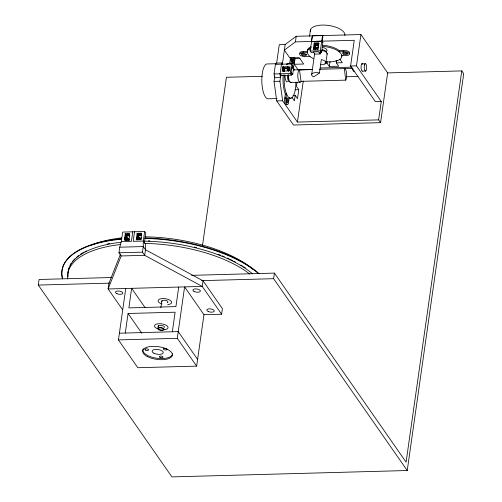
<?xml version="1.0" encoding="UTF-8"?>
<svg xmlns="http://www.w3.org/2000/svg" width="502" height="502" viewBox="0 0 502 502"><rect width="100%" height="100%" fill="white"/><g stroke="black" fill="none" stroke-linecap="round" stroke-linejoin="round"><path stroke-width="0.75" d="M307.707 49.296C306.527 52.221 307.877 55.107 310.355 56.776A17.482 7.474 8.1 0 0 313.411 58.583M307.45 51.637L303.195 51.599A4.374 1.87 8.1 0 0 299.907 53.469M387.506 72.915L461.777 70.901L463.716 73.681L407.235 470.525L171.904 476.9L38.284 285.067L39.081 279.482L111.789 277.512M122.639 309.816L108.112 288.97L121.158 255.957L118.949 252.788L119.746 247.197L121.296 241.644L122.657 232.075L144.664 231.478L145.825 233.148L144.463 242.717M127.332 240.22L128.863 240.176L129.723 233.512L125.249 233.631L124.345 240L128.813 239.881M124.822 238.143L125.318 237.961L126.648 240.075L126.178 240.088L124.822 238.143L125.293 238.13L126.648 240.075M125.387 234.17L125.883 233.988L127.213 236.103L126.742 236.116L125.387 234.17L125.858 234.158L127.213 236.103M125.105 240.238L125.908 234.578L125.249 233.631M125.801 240.257L126.517 235.225L129.579 235.143M125.996 240.533L126.711 235.507L129.773 235.425L129.566 236.862M126.178 240.088L124.847 237.973M126.742 236.116L125.412 234.001M126.51 239.554L126.717 238.105M127.175 238.073L127.671 237.898L129.001 240.012L128.531 240.025L127.175 238.073L127.646 238.061L129.001 240.012M127.74 234.108L128.236 233.926L129.566 236.04L129.096 236.053L127.74 234.108L128.211 234.095L129.566 236.04M128.531 240.025L127.201 237.91M129.096 236.053L127.765 233.938M129.058 240.452L129.259 239.015M132.779 231.798L131.417 241.368L121.296 241.644M196.64 366.121L177.275 338.317L184.598 286.893L203.963 314.698L196.64 366.121L137.812 367.715L118.447 339.91L125.764 288.487M134.542 231.755L133.181 241.324L143.302 241.048L145.505 244.217L145.486 249.732L144.689 255.317L202.243 286.416L221.608 314.221L203.963 314.698M140.748 239.856L141.608 233.185L137.134 233.311L136.23 239.68L140.698 239.561M136.732 237.653C140.836 242.554 135.12 237.314 137.203 237.634L138.533 239.749L137.203 237.634M137.272 233.85L137.768 233.668L139.098 235.783L138.627 235.796L137.272 233.85L137.743 233.838L139.098 235.783M136.983 239.918L137.793 234.252L137.134 233.311M137.686 239.937L138.401 234.905L141.464 234.823M137.981 239.498L138.596 235.181L141.658 235.099M138.627 235.796L137.297 233.681M138.602 237.779L138.809 236.329M125.28 333.046L128.066 313.48L175.129 312.206L172.349 331.772M139.556 237.571L140.886 239.686L140.416 239.699L139.085 237.584L139.556 237.571L140.573 239.034M139.625 233.788L140.121 233.606L141.451 235.72L140.98 235.733L139.625 233.788L140.096 233.775L141.451 235.72M140.416 239.699L139.085 237.584M140.98 235.733L139.65 233.618M141.043 239.41L141.351 237.258M144.664 231.478L143.302 241.048L143.277 246.564L142.48 252.148L144.689 255.317L121.158 255.957M157.917 328.383L158.356 325.321M160.86 307.695L161.845 300.798M178.712 287.056L175.926 306.615L128.863 307.895L131.643 288.33L145.053 307.575M202.475 245.735L226.446 77.277L262.414 76.304M119.746 247.197L143.277 246.564L145.486 249.732L203.04 280.825L202.243 286.416L108.112 288.97L108.909 283.379L120.536 253.956M221.608 314.221L222.405 308.63L203.04 280.825M291.668 72.953L291.348 75.193L281.101 75.469L279.94 73.8L280.455 77.584L274.569 77.741L274.054 73.957L275.422 64.344L276.658 63.076L282.544 62.919L281.308 64.187M276.552 63.804L279.275 44.684L285.161 44.527L296.211 36.295L360.925 34.544L387.651 72.909L380.566 122.657L293.494 125.017L276.715 100.921L274.054 81.387L274.814 76.034M281.484 64.181L280.116 73.794L281.277 75.463M380.566 122.657L378.633 119.878L297.441 122.074L282.601 100.758L279.934 81.23L280.907 74.396M282.275 64.814L285.161 44.527M282.745 66.822L282.143 71.071L288.851 70.889L289.453 66.641L282.745 66.822L283.404 67.764L282.902 71.303M283.944 70.989L282.927 69.533C283.009 67.287 286.309 74.672 282.99 69.081M284.603 69.238L283.31 66.848L284.778 69.238M283.605 71.322L284.019 68.416L289.315 68.272L288.901 71.177M283.9 70.876L284.214 68.692L289.503 68.554M288.123 70.876L287.169 68.969L288.524 70.914M288.782 69.125L287.489 66.735L288.957 69.125M288.299 70.87L287.345 68.969M286.498 104.636A4.374 1.462 88.4 0 1 284.941 102.904A4.374 1.462 88.4 0 1 284.778 98.053L285.356 94.006L286.535 93.974L287.966 96.654L289.459 98.003A17.482 5.842 88.4 0 0 295.891 82.215M289.196 70.732L289.403 69.276M289.227 97.796L288.675 101.63A4.374 1.462 88.4 0 1 286.736 104.316A4.374 1.462 88.4 0 1 285.952 98.022L286.535 93.974L285.5 90.875A17.482 5.842 88.4 0 1 284.383 74.88M291.348 75.193L290.187 73.524L291.555 63.911L275.422 64.344M294.141 57.423L295.032 58.703L294.235 64.287L303.66 64.036L299.211 57.648L289.786 57.899L284.364 50.118L295.414 41.886L296.211 36.295M292.396 67.814L292.716 65.58L291.555 63.911M293.526 67.582L294.109 63.541A4.374 1.462 88.4 0 0 293.501 57.517M292.71 74.459L293.444 69.314L291.894 67.092L291.166 72.232L292.71 74.459L291.449 74.491M292.986 95.342L295.195 95.286L294.398 100.871L291.957 97.369M297.065 82.146L296.469 86.338L298.79 89.676L297.517 98.618L295.195 95.286M310.035 56.469L305.982 56.569A4.374 1.87 8.1 0 1 299.907 54.843A4.374 1.87 8.1 0 1 303.039 52.723L303.258 51.606M407.235 470.525L273.615 278.692L274.412 273.107L191.538 275.347M309.539 36.401L310.512 29.574M297.441 122.074L303.29 81.017M307.462 51.493L307.306 52.61L303.095 52.723M313.737 52.622L311.384 52.691L310.223 51.022L312.401 35.692L322.974 35.573L322.177 41.164L311.378 41.453L312.401 35.692M313.756 47.452L314.252 47.27L315.582 49.384L315.112 49.397L313.756 47.452L314.227 47.439L315.582 49.384M314.321 43.479L314.817 43.297L316.147 45.412L315.676 45.425L314.321 43.479L314.792 43.467L316.147 45.412M314.039 49.547L314.842 43.887L319.316 43.762M314.735 49.566L315.451 44.54L318.513 44.452L317.797 49.485M315.036 49.127L315.645 44.816L317.942 44.753M315.112 49.397L313.781 47.282M315.676 45.425L314.346 43.31M311.629 74.811L314.704 53.225M316.109 47.383L316.605 47.207L317.935 49.321L317.465 49.334L316.109 47.383L316.58 47.37L317.935 49.321M316.674 43.417L317.17 43.235L318.5 45.349L318.03 45.362L316.674 43.417L317.145 43.404L318.5 45.349M317.465 49.334L316.135 47.219M318.03 45.362L316.699 43.247M318.299 47.608L318.5 46.171M319.147 52.478L321.5 52.415L320.339 50.746L322.522 35.422M320.194 53.978L318.644 51.756L313.229 51.901L314.779 54.128L320.194 53.978L320.514 51.731M321.5 52.415L322.886 42.676L321.726 41.007M319.429 72.978L319.077 72.89A6.244 2.667 8.1 0 0 312.288 73.524A6.244 2.667 8.1 0 0 313.687 76.906L319.429 72.978L321.336 59.569L322.516 59.882A6.244 2.667 8.1 0 1 325.836 63.101A6.244 2.667 8.1 0 1 320.609 64.727M325.905 62.524L327.178 53.582M336.704 60.767L336.403 62.869L338.731 66.208L329.318 66.459L326.99 63.126L327.191 61.721M329.318 66.459L330.015 61.558M343.312 50.526L339.264 50.627L339.107 51.744L343.155 51.65L343.312 50.526A4.374 1.87 8.1 0 1 348.513 51.53A4.374 1.87 8.1 0 1 348.978 53.865M378.633 119.878L381.256 101.429L375.377 101.592L350.584 66L354.249 40.292L295.414 41.886M381.256 101.429L356.47 65.844L360.925 34.544M461.777 70.901L406.093 462.154L274.412 273.107M290.859 57.385A4.374 1.462 88.4 0 0 290.206 59.958L289.654 63.792L290.834 63.76L291.386 59.926A4.374 1.462 88.4 0 1 292.038 57.353M299.481 69.822L301.049 81.349L300.685 81.901A6.244 2.09 88.4 0 1 297.943 77.973A6.244 2.09 88.4 0 1 299.073 70.067L312.583 69.471M345.765 80.138L345.872 79.975A6.244 2.09 88.4 0 0 346.524 72.784A6.244 2.09 88.4 0 0 344.309 68.542L345.765 80.138L301.049 81.349M362.645 71.133L365.663 71.046M315.702 45.262L316.172 45.249M318.055 45.193L318.525 45.18M310.223 51.022L320.339 50.746M341.831 55.609L346.098 55.496A4.374 1.87 8.1 0 0 349.235 53.375A4.374 1.87 8.1 0 0 343.155 51.65M295.032 58.703L300.108 58.565M290.206 59.958L291.386 59.926M335.907 60.698L337.357 60.66M275.968 63.729L266.713 63.98A17.482 5.842 88.4 0 0 261.887 82.993A17.482 5.842 88.4 0 0 268.633 98.787L277.11 98.555M287.527 63.415L289.07 63.371M324.788 63.183L326.99 63.126M336.403 62.869L342.289 62.712L339.829 59.18M283.404 67.764L289.365 67.607M350.584 66L356.47 65.844M320.345 67.996L351.356 67.155M282.927 69.533L284.119 70.983M293.281 69.922L312.608 69.401M319.523 69.282L352.962 68.36M274.054 73.957L290.187 73.524M346.43 76.762L358.07 76.448M274.054 81.387L279.934 81.23M290.746 82.472L300.158 82.215M295.113 89.776L298.79 89.676M284.791 98.003L285.964 97.972M288.675 98.241L290.984 98.185M276.715 100.921L282.601 100.758M125.908 234.578L129.635 234.478M137.793 234.252L141.52 234.152M126.768 235.953L127.238 235.94M129.121 235.884L129.591 235.871M138.652 235.626L139.123 235.614M141.006 235.563L141.476 235.551M136.707 237.816L137.178 237.804M139.06 237.753L139.531 237.741M118.949 252.788L142.48 252.148M38.284 285.067L109.43 283.141M201.685 280.643L273.615 278.692M119.401 333.202L178.229 331.609L197.593 359.413M118.447 339.91L177.275 338.317M361.509 63.848L365.28 63.748M291.668 64.52L290.602 63.547A17.482 5.842 88.4 0 0 287.608 64.381M321.7 41.177L322.868 42.846M294.235 64.287L298.119 69.866M287.169 68.969L288.186 70.431M128.066 313.48L141.922 333.372M292.089 64.896L294.354 70.06M307.412 51.405A17.482 7.474 8.1 0 1 311.071 46.761M322.253 45.243A17.482 7.474 8.1 0 1 339.233 50.545M342.063 55.233A17.482 7.474 8.1 0 1 341.705 56.494M306.509 54.128A2.497 1.067 8.1 0 1 304.017 54.611A2.497 1.067 8.1 0 1 301.702 53.476M347.597 53.118A2.497 1.067 8.1 0 1 345.213 53.494A2.497 1.067 8.1 0 1 342.966 52.497M286.517 98.179A2.497 0.835 88.4 0 1 286.924 100.764A2.497 0.835 88.4 0 1 286.303 102.69M291.944 59.136A2.497 0.835 88.4 0 1 292.133 63.453M285.368 94.069A17.482 5.842 88.4 0 1 283.21 74.93M286.429 64.419A17.482 5.842 88.4 0 1 288.914 63.384M362.783 71.033A3.746 1.255 88.4 0 1 361.045 67.224A3.746 1.255 88.4 0 1 362.777 64.13M310.763 48.801A12.487 5.34 8.1 0 0 309.935 49.309L309.809 50.206A12.487 5.34 8.1 0 1 310.631 49.698M322.259 50.533A6.244 2.667 8.1 0 1 327.059 54.272M321.801 50.658A3.125 1.337 8.1 0 1 322.56 50.865M310.311 31.513A17.482 7.474 8.1 0 1 327.605 25.338A17.482 7.474 8.1 0 1 344.868 35.535M326.068 61.784A17.482 7.474 8.1 0 0 341.642 57.397L341.843 55.458L340.871 53.425L338.781 51.436A17.482 7.474 8.1 0 0 323.068 46.429M307.494 50.815A17.482 7.474 8.1 0 1 311.29 47.721M322.61 47.42A5.622 2.403 8.1 0 1 326.444 51.329M322.29 49.654A5.622 2.403 8.1 0 1 326.607 53.024M291.273 82.159A6.244 2.09 88.4 0 1 288.386 74.999M288.888 79.059A3.125 1.042 88.4 0 1 288.324 74.867M287.659 81.657A5.622 1.876 88.4 0 1 285.061 75.212M286.479 98.292A2.497 0.835 88.4 0 1 286.491 102.609M291.907 58.941A2.497 0.835 88.4 0 1 292.471 61.257A2.497 0.835 88.4 0 1 292.007 63.559M290.012 81.594A5.622 1.876 88.4 0 1 287.414 75.149M354.205 71.159A3.665 1.224 88.4 0 1 352.492 68.027M161.945 301.708A3.125 1.337 8.1 0 1 165.422 300.334A3.125 1.337 8.1 0 1 167.216 302.737M161.939 303.93A6.871 2.937 8.1 0 1 159.548 299.123A6.871 2.937 8.1 0 1 170.234 300.397A6.871 2.937 8.1 0 1 167.693 304.614M158.362 326.858A3.125 1.337 8.1 0 1 161.437 325.421A3.125 1.337 8.1 0 1 164.079 327.649M158.356 329.08A6.871 2.937 8.1 0 1 156.097 324.223A6.871 2.937 8.1 0 1 166.89 325.716A6.871 2.937 8.1 0 1 163.564 329.801M172.562 353.816A14.985 6.407 8.1 0 1 155.946 358.108A14.985 6.407 8.1 0 1 143.152 348.89M166.369 348.689A1.876 0.803 8.1 0 1 165.861 349.976A1.876 0.803 8.1 0 1 163.275 348.909A1.876 0.803 8.1 0 1 165.967 348.526M68.077 272.467A99.917 42.701 8.1 0 1 68.241 270.98M68.536 269.505A99.917 42.701 8.1 0 1 68.943 268.055M70.117 265.244A99.917 42.701 8.1 0 1 71.146 263.437M72.388 261.661A99.917 42.701 8.1 0 1 74.924 258.812M76.699 257.181A99.917 42.701 8.1 0 1 78.657 255.625M80.376 254.407A99.917 42.701 8.1 0 1 83.533 252.462M84.894 251.722A99.917 42.701 8.1 0 1 86.306 250.994M107.152 244.054A99.917 42.701 8.1 0 1 109.561 243.558M148.31 240.828A99.917 42.701 8.1 0 1 149.86 240.885M194.205 247.003A99.917 42.701 8.1 0 1 196.47 247.555M218.565 254.439A99.917 42.701 8.1 0 1 220.773 255.292M222.223 255.876A99.917 42.701 8.1 0 1 224.375 256.767M227.174 257.984A99.917 42.701 8.1 0 1 229.219 258.919M230.556 259.547A99.917 42.701 8.1 0 1 232.514 260.507M233.888 261.197A99.917 42.701 8.1 0 1 235.344 261.95M240.916 265.087A99.917 42.701 8.1 0 1 242.24 265.897M243.533 266.713A99.917 42.701 8.1 0 1 245.409 267.949M91.383 245.045A99.917 42.701 8.1 0 1 121.572 237.91M145.003 236.825A99.917 42.701 8.1 0 1 253.177 269.499M67.801 278.905A99.917 42.701 8.1 0 1 120.637 244.505M144.833 243.432A99.917 42.701 8.1 0 1 249.651 273.979M68.121 276.671A99.917 42.701 8.1 0 1 120.951 242.271M144.381 241.186A99.917 42.701 8.1 0 1 252.556 273.86M62.455 278.805A106.16 45.368 8.1 0 1 121.371 239.216M144.764 238.431A106.16 45.368 8.1 0 1 258.411 273.559M62.518 278.359A106.16 45.368 8.1 0 1 121.434 238.77M144.827 237.986A106.16 45.368 8.1 0 1 259.095 273.659M314.183 42.94L313.279 49.315L317.747 49.19L318.657 42.821L314.183 42.94M302.593 55.396A2.497 1.067 8.1 0 0 306.446 55.025A2.497 1.067 8.1 0 0 302.888 53.57A2.497 1.067 8.1 0 0 302.593 55.396M343.632 54.216A2.497 1.067 8.1 0 0 347.61 53.984A2.497 1.067 8.1 0 0 344.234 52.446A2.497 1.067 8.1 0 0 343.632 54.216M286.517 98.957A2.497 0.835 88.4 0 0 287.251 102.835A2.497 0.835 88.4 0 0 287.966 99.227A2.497 0.835 88.4 0 0 286.517 98.957M292.114 59.682A2.497 0.835 88.4 0 0 292.76 63.691A2.497 0.835 88.4 0 0 293.563 60.271A2.497 0.835 88.4 0 0 292.114 59.682M364.477 65.04A3.665 1.224 88.4 0 0 365.343 71.002A3.665 1.224 88.4 0 0 366.598 66.151A3.665 1.224 88.4 0 0 364.477 65.04M159.36 329.613A2.497 1.067 8.1 0 0 163.401 329.456A2.497 1.067 8.1 0 0 160.132 327.869A2.497 1.067 8.1 0 0 159.36 329.613M158.958 329.77A3.125 1.337 8.1 0 0 164.01 329.576A3.125 1.337 8.1 0 0 159.925 327.593A3.125 1.337 8.1 0 0 158.958 329.77M116.903 293.689A3.746 1.6 8.1 0 0 122.858 293.312A3.746 1.6 8.1 0 0 117.757 291.016A3.746 1.6 8.1 0 0 116.903 293.689M193.973 291.38A3.746 1.6 8.1 0 0 200.229 291.442A3.746 1.6 8.1 0 0 195.786 288.901A3.746 1.6 8.1 0 0 193.973 291.38M208.399 311.579A3.746 1.6 8.1 0 0 214.254 311.096A3.746 1.6 8.1 0 0 209.001 308.868A3.746 1.6 8.1 0 0 208.399 311.579M145.549 350.101A1.876 0.803 8.1 0 0 148.605 350.019A1.876 0.803 8.1 0 0 146.207 348.808A1.876 0.803 8.1 0 0 145.549 350.101M153.988 353.27A5.622 2.403 8.1 0 0 163.156 353.025A5.622 2.403 8.1 0 0 155.959 349.392A5.622 2.403 8.1 0 0 153.988 353.27M147.638 356.684A14.985 6.407 8.1 0 0 172.092 356.018A14.985 6.407 8.1 0 0 152.897 346.342A14.985 6.407 8.1 0 0 147.638 356.684M160.157 357.455A1.876 0.803 8.1 0 0 163.043 357.167A1.876 0.803 8.1 0 0 160.364 356.081A1.876 0.803 8.1 0 0 160.157 357.455"/></g></svg>
